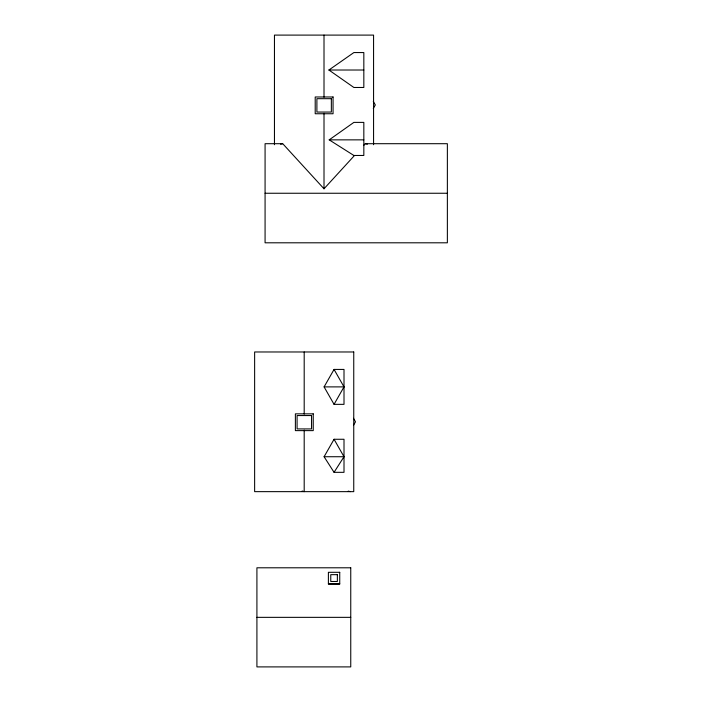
<?xml version="1.0" encoding="UTF-8"?>
<svg xmlns="http://www.w3.org/2000/svg" width="702" height="702" viewBox="0 0 702 702"><rect width="100%" height="100%" fill="white"/><g stroke="black" fill="none" stroke-linecap="round" stroke-linejoin="round"><path stroke-width="1.05" d="M324.096 386.89L334.055 369.427L344.006 369.427L344.006 404.352L334.055 404.352L324.096 386.89L344.006 386.89L334.055 404.352M324.096 456.73L334.055 439.268L344.006 439.268L344.006 472.332L334.055 472.332L324.096 456.73L344.006 456.73L334.055 439.268M373.28 108.459L375.316 104.94L373.28 101.413M353.466 425.333L355.493 421.805L353.466 418.287M334.055 472.332L344.006 456.73M363.829 145.296L365.286 143.699L447.367 143.699L447.367 242.804L265.075 242.804L265.075 143.699L282.73 143.699L324.008 188.785L354.519 155.467M329.203 139.856L353.869 122.394L363.829 122.394L363.829 155.467L353.869 155.467L329.203 139.856L363.829 139.856M328.905 70.016L353.869 52.562L363.829 52.562L363.829 87.478L353.869 87.478L328.905 70.016L363.829 70.016M280.581 144.252L282.616 143.726M265.075 193.252L447.367 193.252M328.396 583.827L339.733 583.827M256.914 617.348L350.754 617.348M348.227 491.119L350.324 491.646M365.286 143.699L367.357 144.235M302.132 491.031L304.194 491.646L304.194 430.142M334.055 369.427L344.006 386.89M373.569 144.735L373.569 35.1L274.456 35.1L274.456 144.735M324.008 35.1L324.008 97.209M324.008 113.303L324.008 188.785M304.194 351.974L304.194 414.075M333.055 96.981L315.207 96.981L315.207 113.75L333.055 113.75L333.055 96.981M331.353 98.684L316.9 98.684L316.9 112.057L331.353 112.057L331.353 98.684M353.747 351.974L254.633 351.974L254.633 491.646L353.747 491.646L353.747 351.974M313.232 413.855L295.384 413.855L295.384 430.624L313.232 430.624L313.232 413.855M311.539 415.549L297.086 415.549L297.086 428.922L311.539 428.922L311.539 415.549M350.754 567.795L256.914 567.795L256.914 666.9L350.754 666.9L350.754 567.795M339.733 572.306L328.396 572.306L328.396 584.09L339.733 584.09L339.733 572.306M337.364 574.657L330.765 574.657L330.765 581.475L337.364 581.475L337.364 574.657"/></g></svg>
